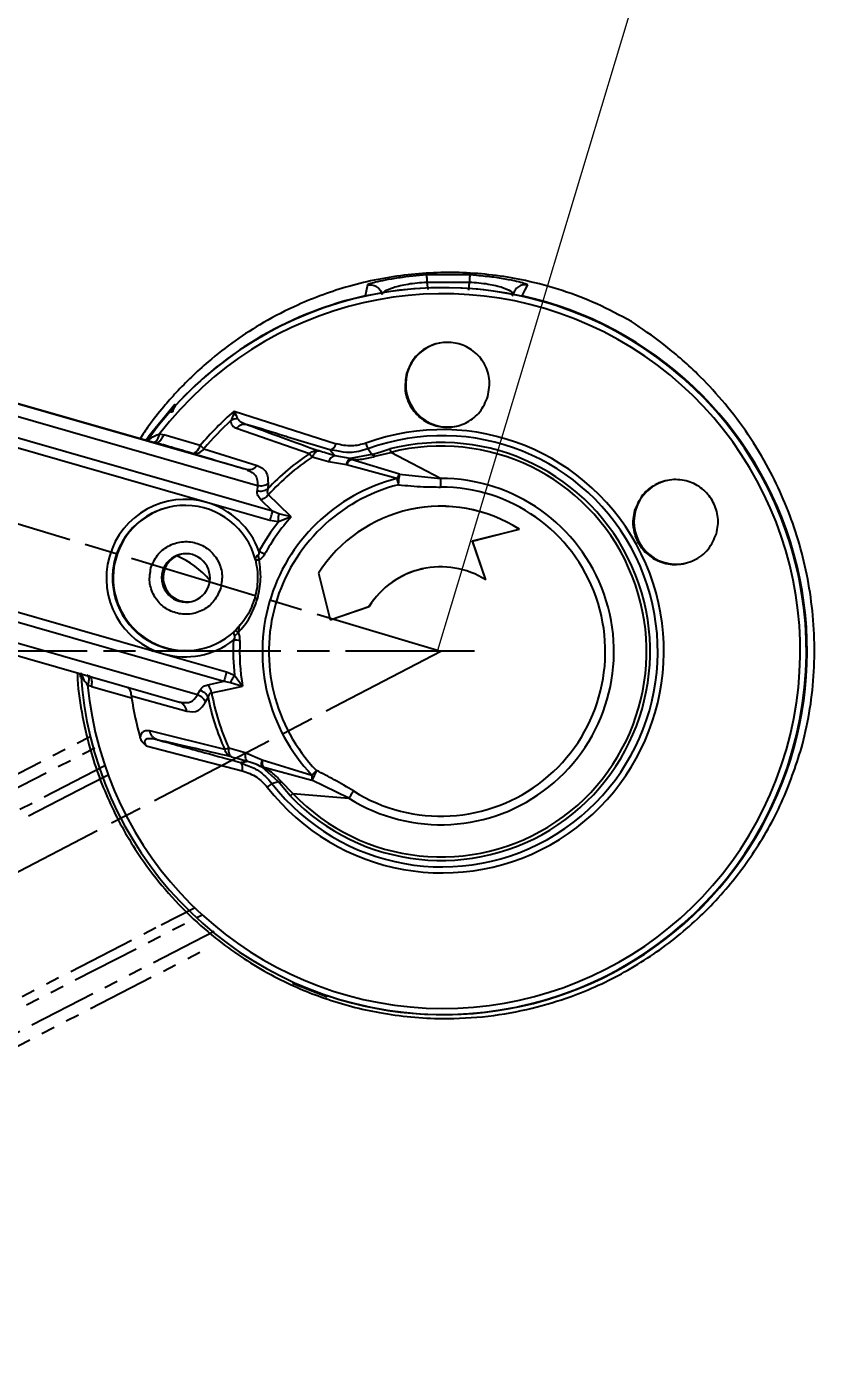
# Model space of a CAD drawing. Header units: millimetres. Extents: x 2160 to 4596, y 811 to 2534.
# Drawn here: x 4221.5 to 4294.7, y 1278.1 to 1400.8 of the extents above; entities that cross this region are included whole.
import ezdxf

# ---------------------------------------------------------------- set-up
doc = ezdxf.new("R2010")
doc.units = ezdxf.units.MM
doc.linetypes.add('AM_ISO08W050', pattern=[18, 12, -1.5, 3, -1.5])
doc.linetypes.add('PHANTOM', pattern=[12.7, 6.35, -1.27, 1.27, -1.27, 1.27, -1.27])
for name, color, linetype, lineweight in [('AM_5', 3, 'Continuous', 25), ('AM_7', 4, 'AM_ISO08W050', 25), ('标注', 3, 'Continuous', 13)]:
    doc.layers.add(name, color=color, linetype=linetype, lineweight=lineweight)
doc.styles.add('SLDTEXTSTYLE1', font='txt.shx', dxfattribs={"width": 0.7, "bigfont": 'gbcbig.shx'})
doc.dimstyles.new('SLDDIMSTYLE12$0', dxfattribs={"dimtxt": 12, "dimasz": 10, "dimexe": 0, "dimexo": 0.0625, "dimgap": 0.875, "dimtad": 1, "dimdec": 1, "dimlfac": 1.8, "dimrnd": 1e-09, "dimzin": 12, "dimdsep": 46, "dimtxsty": 'SLDTEXTSTYLE1', "dimcen": 0.09, "dimdle": 8.16, "dimclrd": 3, "dimclre": 3, "dimadec": 0, "dimazin": 3, "dimtfac": 1, "dimtdec": 1, "dimtofl": 0, "dimtmove": 0, "dimatfit": 3, "dimfxl": 0, "dimfrac": 2, "dimtolj": 1, "dimlwd": 5, "dimlwe": 5, "dimarcsym": 0})
doc.dimstyles.new('SLDDIMSTYLE12$2', dxfattribs={"dimtxt": 12, "dimasz": 10, "dimexe": 0, "dimexo": 0.0625, "dimgap": 0.875, "dimtad": 1, "dimdec": 1, "dimlfac": 1.8, "dimrnd": 1e-09, "dimzin": 12, "dimdsep": 46, "dimtxsty": 'SLDTEXTSTYLE1', "dimcen": 0.09, "dimdle": 8.16, "dimclrd": 3, "dimclre": 3, "dimadec": 0, "dimazin": 3, "dimtfac": 1, "dimtdec": 1, "dimtofl": 0, "dimtmove": 0, "dimatfit": 3, "dimfxl": 0, "dimfrac": 2, "dimtolj": 1, "dimlwd": 5, "dimlwe": 5, "dimarcsym": 0})

# ---------------------------------------------------------------- blocks, each defined once
blk = doc.blocks.new('*D76')
at = {"layer": 'Defpoints', "color": 0, "transparency": 16777216}
for p in [(3955.73, 1434.34), (3977.93, 1352.54), (4259.99, 1342.7), (4259.99, 1342.7), (3978.38, 1195.93)]:
    blk.add_point(p, dxfattribs=at)
at = {"layer": '标注', "color": 3, "linetype": 'Continuous', "lineweight": 5, "transparency": 16777216}
blk.add_arc((4259.99, 1342.7), 282.23, 165.2686, 205.498, dxfattribs=at)
at = {"layer": '标注', "color": 3, "transparency": 16777216}
for points in [[(3985.44, 1414.92), (3988.64, 1414.02), (3989.75, 1424.09)], [(4006.74, 1221.95), (4003.76, 1220.46), (4009.72, 1212.26)]]:
    blk.add_solid(points, dxfattribs=at)
at = {"layer": '标注', "color": 0, "transparency": 16777216, "insert": (3984.96, 1315.73), "char_height": 10, "attachment_point": 5, "rotation": 275.601, "style": 'SLDTEXTSTYLE1'}
blk.add_mtext('\\A1;60%%D', dxfattribs=at)
blk = doc.blocks.new('*D77')
at = {"layer": 'AM_5', "color": 3, "lineweight": 5, "transparency": 16777216}
blk.add_line((4009.43, 1342.73), (4007.97, 1342.73), dxfattribs=at)
at = {"layer": 'AM_5', "color": 3, "linetype": 'Continuous', "lineweight": 5, "transparency": 16777216}
blk.add_arc((4259.89, 1342.73), 251.91, 165.5129, 177.7254, dxfattribs=at)
at = {"layer": 'AM_5', "color": 3, "transparency": 16777216}
for points in [[(4014.38, 1406.2), (4017.59, 1405.3), (4018.68, 1415.38)], [(4009.84, 1352.7), (4006.51, 1352.76), (4007.97, 1342.73)]]:
    blk.add_solid(points, dxfattribs=at)
at = {"layer": 'Defpoints', "color": 0, "transparency": 16777216}
for p in [(3955.73, 1434.34), (4012.75, 1391.55), (4009.49, 1342.73), (4259.99, 1342.7), (4263.14, 1342.73)]:
    blk.add_point(p, dxfattribs=at)
at = {"layer": 'AM_5', "color": 0, "transparency": 16777216, "insert": (4003.86, 1380.45), "char_height": 12, "attachment_point": 5, "rotation": 81.6192, "style": 'SLDTEXTSTYLE1'}
blk.add_mtext('\\A1;15%%D', dxfattribs=at)
blk = doc.blocks.new('*D60')
at = {"layer": 'AM_5', "color": 3, "linetype": 'Continuous', "lineweight": 5, "transparency": 16777216}
for p, q in [((4023.06, 1415.3), (4040.49, 1473.16)), ((4267.91, 1404.66), (4050.06, 1470.28))]:
    blk.add_line(p, q, dxfattribs=at)
at = {"layer": 'AM_5', "color": 3, "lineweight": 5, "transparency": 16777216}
blk.add_line((4259.73, 1342.82), (4277.49, 1401.78), dxfattribs=at)
at = {"layer": 'AM_5', "color": 3, "transparency": 16777216}
for points in [[(4050.54, 1471.87), (4049.58, 1468.68), (4040.49, 1473.16)], [(4268.39, 1406.26), (4267.43, 1403.07), (4277.49, 1401.78)]]:
    blk.add_solid(points, dxfattribs=at)
at = {"layer": 'Defpoints', "color": 0, "transparency": 16777216}
for p in [(4040.49, 1473.16), (4023.04, 1415.24), (4259.71, 1342.76)]:
    blk.add_point(p, dxfattribs=at)
at = {"layer": 'AM_5', "color": 0, "transparency": 16777216, "insert": (4160.97, 1444.05), "char_height": 12, "attachment_point": 5, "rotation": 343.2384, "style": 'SLDTEXTSTYLE1'}
blk.add_mtext('\\A1;225', dxfattribs=at)

msp = doc.modelspace()

# ---------------------------------------------------------------- linework, layer by layer
at = {"color": 7, "linetype": 'Continuous', "lineweight": 25}
for p, q in [((4253.238, 1376.793), (4253.173, 1376.753)), ((4258.677, 1377.68), (4256.748, 1377.504)), ((4262.699, 1377.68), (4258.677, 1377.68)), ((4262.645, 1376.985), (4258.71, 1376.985)), ((4258.71, 1376.985), (4258.796, 1376.327)), ((4262.645, 1376.986), (4262.561, 1376.278)), ((4263.321, 1377.637), (4262.699, 1377.68)), ((4268.08, 1376.753), (4267.85, 1376.863)), ((4253.14, 1375.747), (4253.124, 1375.744)), ((4256.886, 1368.584), (4256.82, 1368.57)), ((4218.111, 1366.459), (4241.906, 1359.636)), ((4233.404, 1362.089), (4218.141, 1366.466)), ((4217.768, 1365.37), (4242.98, 1358.14)), ((4240.786, 1365.028), (4240.689, 1364.67)), ((4240.786, 1365.028), (4250.27, 1362.011)), ((4240.786, 1365.028), (4240.939, 1364.733)), ((4244.374, 1355.738), (4217.215, 1363.527)), ((4241.019, 1363.44), (4247.807, 1361.104)), ((4238.247, 1356.557), (4216.963, 1362.661)), ((4232.803, 1362.261), (4232.818, 1362.309)), ((4233.297, 1362.146), (4233.491, 1362.107)), ((4233.491, 1362.107), (4233.404, 1362.089)), ((4233.866, 1362.925), (4234.255, 1362.845)), ((4237.644, 1361.842), (4234.255, 1362.845)), ((4249.694, 1361.429), (4245.757, 1362.631)), ((4236.895, 1361.122), (4237.185, 1361.036)), ((4237.984, 1361.549), (4242.936, 1359.998)), ((4250.337, 1361.347), (4249.694, 1361.429)), ((4251.565, 1360.628), (4250.177, 1360.881)), ((4253.593, 1360.995), (4251.565, 1360.628)), ((4253.593, 1360.995), (4253.22, 1361.524)), ((4253.593, 1360.995), (4254.429, 1361.258)), ((4253.881, 1360.845), (4255.345, 1361.204)), ((4254.429, 1361.258), (4255.271, 1361.522)), ((4259.98, 1358.782), (4255.345, 1361.204)), ((4241.906, 1359.636), (4242.034, 1359.549)), ((4241.906, 1359.636), (4242.177, 1359.603)), ((4242.16, 1359.606), (4242.142, 1359.55)), ((4249.552, 1360.313), (4248.032, 1360.757)), ((4251.246, 1360.038), (4249.552, 1360.313)), ((4255.913, 1358.777), (4251.246, 1360.038)), ((4256.173, 1359.186), (4251.655, 1360.556)), ((4256.173, 1359.186), (4259.98, 1358.782)), ((4242.98, 1358.14), (4242.931, 1357.64)), ((4243.955, 1358.299), (4243.918, 1357.811)), ((4244.121, 1354.872), (4238.247, 1356.557)), ((4244.374, 1355.738), (4243.285, 1356.807)), ((4244.912, 1354.741), (4244.121, 1354.872)), ((4244.937, 1355.508), (4244.374, 1355.738)), ((4246.088, 1355.205), (4244.912, 1354.741)), ((4246.088, 1355.205), (4244.937, 1355.508)), ((4257.165, 1355.9), (4257.154, 1355.898)), ((4278.1, 1355.837), (4278.011, 1355.817)), ((4262.939, 1352.973), (4267.29, 1354.058)), ((4262.95, 1352.975), (4267.301, 1354.06)), ((4267.301, 1354.06), (4267.29, 1354.058)), ((4262.95, 1352.975), (4262.939, 1352.973)), ((4264.18, 1349.369), (4262.939, 1352.973)), ((4264.191, 1349.372), (4262.95, 1352.975)), ((4229.749, 1351.39), (4229.816, 1351.404)), ((4242.764, 1351.272), (4242.798, 1351.193)), ((4243, 1351.63), (4243.106, 1351.227)), ((4234.141, 1350.164), (4234.286, 1350.195)), ((4248.636, 1349.996), (4249.72, 1345.646)), ((4212.932, 1348.602), (4234.216, 1342.499)), ((4264.191, 1349.372), (4264.18, 1349.369)), ((4212.688, 1347.738), (4239.847, 1339.95)), ((4249.72, 1345.646), (4253.324, 1346.886)), ((4249.732, 1345.648), (4253.335, 1346.889)), ((4253.335, 1346.889), (4253.324, 1346.886)), ((4237.398, 1338.675), (4212.187, 1345.905)), ((4249.732, 1345.648), (4249.72, 1345.646)), ((4211.91, 1344.831), (4235.718, 1338.003)), ((4241.161, 1344.443), (4240.858, 1344.158)), ((4234.216, 1342.499), (4240.09, 1340.814)), ((4226.459, 1340.732), (4226.486, 1340.324)), ((4240.09, 1340.814), (4240.831, 1340.506)), ((4240.831, 1340.506), (4241.581, 1339.488)), ((4227.55, 1339.458), (4227.178, 1339.598)), ((4227.55, 1339.458), (4231.266, 1338.406)), ((4237.398, 1338.675), (4237.621, 1339.119)), ((4239.847, 1339.95), (4240.446, 1339.845)), ((4240.446, 1339.845), (4241.581, 1339.488)), ((4231.25, 1338.599), (4236.387, 1337.159)), ((4235.705, 1338.007), (4235.87, 1338.01)), ((4235.963, 1337.949), (4235.944, 1337.894)), ((4238.14, 1338.022), (4238.367, 1338.449)), ((4239.919, 1333.596), (4232.96, 1335.33)), ((4232.61, 1333.949), (4241.555, 1331.619)), ((4240.293, 1333.767), (4241.816, 1333.331)), ((4241.816, 1333.331), (4243.396, 1332.661)), ((4243.396, 1332.661), (4248.018, 1331.24)), ((4292.68, 1333.449), (4292.665, 1333.446)), ((4241.458, 1332.336), (4241.373, 1332.409)), ((4241.373, 1332.409), (4241.898, 1332.166)), ((4244.885, 1330.621), (4243.357, 1331.999)), ((4243.471, 1332.009), (4248.023, 1330.759)), ((4229.091, 1331.229), (4227.332, 1330.326)), ((4244.311, 1330.454), (4244.885, 1330.621)), ((4245.497, 1329.907), (4244.885, 1330.621)), ((4246.258, 1329.511), (4245.207, 1330.591)), ((4251.464, 1329.081), (4248.023, 1330.759)), ((4246.029, 1329.287), (4245.497, 1329.907)), ((4246.258, 1329.511), (4251.464, 1329.081)), ((4234.013, 1317.316), (4237.122, 1318.913)), ((4246.216, 1311.917), (4249.447, 1310.635)), ((4249.457, 1310.763), (4249.455, 1310.757)), ((4267.323, 1309.754), (4267.338, 1309.758))]:
    msp.add_line(p, q, dxfattribs=at)
at = {"color": 7, "linetype": 'PHANTOM', "lineweight": 25}
for p, q in [((4205.873, 1323.768), (4227.893, 1335.075)), ((4206.367, 1322.739), (4228.214, 1333.957)), ((4228.787, 1332.087), (4207.226, 1321.016)), ((4227.332, 1330.326), (4207.635, 1320.212)), ((4214.729, 1306.406), (4237.816, 1318.26)), ((4214.316, 1307.202), (4234.013, 1317.316)), ((4238.95, 1316.706), (4215.618, 1304.726)), ((4216.151, 1303.753), (4238.184, 1315.066))]:
    msp.add_line(p, q, dxfattribs=at)
at = {"color": 7, "linetype": 'Continuous', "lineweight": 25, "flags": 128}
for points in [[(4253.173, 1376.753), (4253.068, 1376.187), (4252.985, 1375.743)], [(4253.242, 1375.769), (4253.209, 1375.769), (4252.985, 1375.743)], [(4266.864, 1376.216), (4266.623, 1375.759), (4266.603, 1375.721)], [(4267.549, 1375.743), (4267.846, 1376.308), (4268.08, 1376.753)], [(4235.275, 1365.653), (4232.91, 1362.757), (4232.544, 1362.246)], [(4235.351, 1365.566), (4235.309, 1365.614), (4235.275, 1365.653)], [(4236.895, 1361.122), (4236.986, 1361.114), (4237.084, 1361.137), (4237.186, 1361.191), (4237.288, 1361.274), (4237.387, 1361.385), (4237.482, 1361.519), (4237.568, 1361.673), (4237.644, 1361.842)], [(4246.088, 1355.205), (4244.908, 1356.361), (4243.98, 1357.27)], [(4238.36, 1339.629), (4239.193, 1339.809), (4239.847, 1339.95)], [(4238.705, 1338.871), (4240.317, 1339.217), (4241.581, 1339.488)], [(4249.455, 1310.757), (4249.451, 1310.688), (4249.447, 1310.635)]]:
    msp.add_lwpolyline(points, dxfattribs=at)
at = {"color": 7, "linetype": 'Continuous', "lineweight": 25}
for centre, radius, start, end in [((4260.215, 1342.748), 33.187, 185.44631, 142.55572), ((4260.223, 1342.75), 33.749, 343.99795, 144.37216), ((4260.266, 1342.761), 33.776, 102.44988, 137.53256), ((4260.266, 1342.759), 33.778, 251.33315, 77.54961), ((4260.238, 1342.752), 33.75, 343.99967, 102.14019), ((4260.671, 1367.499), 3.937, 102.14289, 164.00219), ((4260.671, 1367.499), 3.937, 163.99967, 282.14019), ((4260.193, 1342.744), 29.55, 131.05303, 139.73783), ((4241.234, 1363.049), 1.71, 99.92431, 108.57758), ((4260.188, 1342.743), 29.098, 132.57575, 139.73778), ((4241.121, 1363.09), 1.245, 89.51081, 119.80629), ((4260.142, 1342.732), 20.585, 217.80792, 110.19454), ((4260.133, 1342.73), 20.025, 217.80792, 110.19454), ((4260.045, 1342.711), 19.408, 223.76375, 104.2387), ((4237.137, 1362.106), 1.013, 256.13749, 326.65871), ((4211.119, 1330.733), 40.882, 48.9186, 49.54784), ((4260.043, 1342.712), 22.091, 123.62673, 136.87996), ((4260.038, 1342.709), 19.081, 223.76387, 104.23864), ((4275.662, 1378.964), 33.09, 212.6677, 213.38343), ((4250.31, 1360.107), 0.785, 99.68998, 164.75306), ((4249.498, 1362.198), 0.793, 284.25693, 346.38415), ((4260.038, 1342.711), 21.676, 123.6355, 137.80261), ((4252.328, 1359.603), 1.166, 125.1911, 158.08506), ((4260.007, 1342.702), 16.587, 104.28896, 223.71352), ((4260.008, 1342.703), 16.079, 237.90451, 90.09862), ((4257.299, 1358.183), 1.507, 138.28952, 156.79982), ((4348.923, 1381.862), 95.831, 193.93929, 194.29763), ((4281.885, 1354.751), 3.937, 102.14289, 164.00219), ((4260.005, 1342.702), 15.988, 104.28897, 223.71351), ((4260.005, 1342.702), 15.284, 237.90204, 90.10104), ((4236.231, 1349.528), 7.312, 74.0024, 254.00006), ((4236.237, 1349.529), 6.75, 14.63064, 164.00143), ((4236.304, 1349.544), 6.75, 102.1429, 164.00218), ((4236.231, 1349.528), 7.312, 19.98893, 73.99815), ((4259.993, 1342.701), 13.499, 57.28113, 147.28505), ((4260.004, 1342.703), 13.499, 57.2812, 102.14227), ((4260.022, 1342.706), 19.317, 141.46177, 151.14852), ((4260.02, 1342.706), 18.717, 138.10256, 151.14854), ((4281.885, 1354.751), 3.937, 163.99967, 282.14019), ((4236.237, 1349.529), 6.75, 163.9984, 313.36529), ((4236.304, 1349.543), 6.75, 163.99975, 282.14011), ((4236.304, 1349.543), 2.25, 343.99745, 164.00009), ((4236.449, 1349.575), 2.25, 104.03604, 164.00205), ((4231.842, 1343.523), 8.855, 40.83204, 65.81779), ((4173.043, 1224.831), 145.215, 60.91799, 61.15396), ((4236.304, 1349.543), 2.25, 163.99745, 344.00009), ((4236.449, 1349.575), 2.25, 163.99943, 280.24751), ((4259.993, 1342.7), 7.874, 57.88144, 147.88541), ((4260.005, 1342.703), 7.874, 102.14271, 147.88527), ((4236.231, 1349.527), 7.312, 253.99862, 308.0114), ((4260.023, 1342.706), 19.318, 176.85372, 186.53999), ((4260.021, 1342.706), 18.719, 176.85373, 189.89901), ((4260.223, 1342.748), 33.748, 183.43897, 344.001), ((4237.187, 1337.887), 1.307, 25.50508, 70.60837), ((4237.01, 1338.559), 1.723, 10.4509, 38.42547), ((4260.04, 1342.71), 21.678, 190.19887, 204.3629), ((4260.194, 1342.743), 29.252, 188.52543, 195.91771), ((4260.045, 1342.711), 22.093, 191.12072, 204.365), ((4299.125, 1204.196), 142.302, 114.42078, 114.58603), ((4260.239, 1342.75), 33.748, 282.14308, 344.002), ((4373.909, 1200.407), 181.565, 133.70869, 133.89737), ((4301.039, 1306.036), 58.497, 154.02865, 154.99957), ((4249.472, 1331.014), 1.471, 171.18744, 190.00395)]:
    msp.add_arc(centre, radius, start, end, dxfattribs=at)
for points, knots in [([(4277.713, 1373.355), (4276.657, 1373.925), (4274.627, 1375.021), (4271.313, 1376.282), (4267.307, 1377.377), (4262.455, 1378.02), (4256.832, 1377.839), (4252.375, 1376.951), (4249.026, 1375.868), (4246.347, 1374.778), (4243.598, 1373.364), (4240.833, 1371.587), (4238.625, 1369.868), (4236.825, 1368.234), (4235.452, 1366.834), (4234.13, 1365.324), (4232.997, 1363.901), (4232.314, 1362.876), (4232.048, 1362.477)], [0, 0, 0, 0, 0.0716141, 0.1376427, 0.2038002, 0.3043716, 0.402157, 0.5046925, 0.5521038, 0.6009821, 0.6712151, 0.7340966, 0.7994339, 0.8433201, 0.8852981, 0.9222529, 0.9697109, 1, 1, 1, 1]), ([(4256.748, 1377.504), (4256.287, 1377.439), (4255.351, 1377.308), (4254.309, 1377.091), (4253.545, 1376.902), (4253.341, 1376.829), (4253.238, 1376.793)], [0, 0, 0, 0, 0.2467046, 0.4997683, 0.7468748, 1, 1, 1, 1]), ([(4258.71, 1376.986), (4258.407, 1376.969), (4257.801, 1376.934), (4256.944, 1376.817), (4256.188, 1376.666), (4255.353, 1376.436), (4254.643, 1376.131), (4254.562, 1375.951), (4254.521, 1375.859)], [0, 0, 0, 0, 0.1216848, 0.2436394, 0.3665866, 0.4908705, 0.7427966, 1, 1, 1, 1]), ([(4258.677, 1377.68), (4258.677, 1377.668), (4258.677, 1377.645), (4258.684, 1377.493), (4258.695, 1377.272), (4258.705, 1377.08), (4258.71, 1376.986)], [0, 0, 0, 0, 0.244843, 0.5001263, 0.7553423, 1, 1, 1, 1]), ([(4262.699, 1377.68), (4262.697, 1377.668), (4262.693, 1377.644), (4262.68, 1377.493), (4262.665, 1377.275), (4262.652, 1377.081), (4262.646, 1376.986)], [0, 0, 0, 0, 0.2506754, 0.4980464, 0.7510697, 1, 1, 1, 1]), ([(4266.733, 1375.859), (4266.705, 1375.95), (4266.649, 1376.13), (4265.969, 1376.435), (4265.154, 1376.666), (4264.407, 1376.817), (4263.556, 1376.935), (4262.949, 1376.969), (4262.646, 1376.986)], [0, 0, 0, 0, 0.25669183, 0.50843056, 0.63281467, 0.75589912, 0.87804396, 1, 1, 1, 1]), ([(4267.85, 1376.863), (4267.675, 1376.916), (4267.33, 1377.02), (4266.308, 1377.245), (4264.975, 1377.477), (4263.869, 1377.584), (4263.322, 1377.637)], [0, 0, 0, 0, 0.2491031, 0.4901997, 0.7472817, 1, 1, 1, 1]), ([(4253.173, 1376.753), (4253.343, 1376.768), (4253.681, 1376.797), (4254.114, 1376.571), (4254.408, 1376.243), (4254.484, 1375.987), (4254.521, 1375.859)], [0, 0, 0, 0, 0.2799949, 0.5581407, 0.7800037, 1, 1, 1, 1]), ([(4268.08, 1376.753), (4268.006, 1376.765), (4267.858, 1376.789), (4267.63, 1376.767), (4267.412, 1376.704), (4267.212, 1376.598), (4267.039, 1376.454), (4266.922, 1376.323), (4266.878, 1376.234), (4266.868, 1376.214)], [0, 0, 0, 0, 0.1570011, 0.3172009, 0.4773885, 0.6343544, 0.7913438, 0.9515396, 1, 1, 1, 1]), ([(4293.625, 1334.061), (4293.875, 1335.17), (4294.375, 1337.387), (4294.72, 1340.851), (4294.746, 1344.332), (4294.429, 1347.769), (4293.795, 1351.101), (4292.873, 1354.283), (4291.696, 1357.288), (4290.179, 1360.333), (4288.308, 1363.321), (4286.118, 1366.138), (4283.536, 1368.881), (4280.606, 1371.411), (4278.693, 1372.697), (4277.713, 1373.355)], [0, 0, 0, 0, 0.0627951, 0.1255982, 0.1880794, 0.2505771, 0.3126556, 0.3746993, 0.4372762, 0.5009385, 0.5820109, 0.6649965, 0.7507977, 0.8724761, 1, 1, 1, 1]), ([(4264.378, 1366.396), (4264.469, 1366.949), (4264.648, 1368.031), (4264.143, 1369.367), (4263.48, 1370.225), (4262.888, 1370.733), (4262.227, 1371.107), (4261.521, 1371.344), (4260.794, 1371.443), (4260.064, 1371.408), (4259.347, 1371.238), (4258.433, 1370.829), (4257.404, 1369.976), (4257.021, 1369.053), (4256.82, 1368.57)], [0, 0, 0, 0, 0.1454096, 0.2843678, 0.3500183, 0.4113214, 0.4701235, 0.5269841, 0.5816264, 0.6365696, 0.6922624, 0.749136, 0.868448, 1, 1, 1, 1]), ([(4256.82, 1368.57), (4256.73, 1368.012), (4256.552, 1366.896), (4257.156, 1365.335), (4258.101, 1364.337), (4259.02, 1363.836), (4259.714, 1363.613), (4260.422, 1363.522), (4261.124, 1363.558), (4261.815, 1363.718), (4262.724, 1364.111), (4263.771, 1364.955), (4264.167, 1365.897), (4264.378, 1366.396)], [0, 0, 0, 0, 0.1426319, 0.2854821, 0.4161443, 0.4747377, 0.529504, 0.5816768, 0.6338546, 0.6858561, 0.7410149, 0.8625746, 1, 1, 1, 1]), ([(4235.275, 1365.653), (4235.22, 1365.586), (4235.113, 1365.455), (4235.016, 1365.223), (4234.974, 1365.024), (4234.984, 1364.905), (4234.987, 1364.867)], [0, 0, 0, 0, 0.3001412, 0.5845824, 0.8690123, 1, 1, 1, 1]), ([(4235.351, 1365.566), (4235.3, 1365.501), (4235.195, 1365.37), (4235.103, 1365.163), (4235.083, 1365.025), (4235.075, 1364.971)], [0, 0, 0, 0, 0.3723099, 0.7541245, 1, 1, 1, 1]), ([(4240.689, 1364.67), (4240.655, 1364.566), (4240.598, 1364.388), (4240.53, 1364.234), (4240.502, 1364.17)], [0, 0, 0, 0, 0.5830316, 1, 1, 1, 1]), ([(4241.131, 1364.335), (4241.101, 1364.4), (4241.045, 1364.522), (4240.973, 1364.666), (4240.939, 1364.733)], [0, 0, 0, 0, 0.5364801, 1, 1, 1, 1]), ([(4240.502, 1364.17), (4240.5, 1364.08), (4240.496, 1363.886), (4240.654, 1363.616), (4240.875, 1363.51), (4241.019, 1363.44)], [0, 0, 0, 0, 0.2320046, 0.4979825, 1, 1, 1, 1]), ([(4242.023, 1363.777), (4241.936, 1363.792), (4241.761, 1363.822), (4241.487, 1363.767), (4241.228, 1363.644), (4241.088, 1363.507), (4241.019, 1363.44)], [0, 0, 0, 0, 0.2454954, 0.5, 0.7545047, 1, 1, 1, 1]), ([(4241.131, 1364.335), (4241.169, 1364.278), (4241.255, 1364.149), (4241.553, 1363.955), (4241.834, 1363.848), (4242.023, 1363.777)], [0, 0, 0, 0, 0.2031095, 0.4647797, 1, 1, 1, 1]), ([(4242.023, 1363.777), (4243.276, 1363.314), (4245.43, 1362.52), (4247.724, 1361.688), (4248.682, 1361.34)], [0, 0, 0, 0, 0.5820752, 1, 1, 1, 1]), ([(4245.757, 1362.631), (4245.674, 1362.656), (4244.411, 1363.042), (4243.176, 1363.422), (4242.023, 1363.777)], [0, 0, 0, 0, 0.0662016, 1, 1, 1, 1]), ([(4232.818, 1362.309), (4232.993, 1362.461), (4233.3, 1362.729), (4233.696, 1362.866), (4233.866, 1362.925)], [0, 0, 0, 0, 0.5684211, 1, 1, 1, 1]), ([(4233.297, 1362.146), (4233.351, 1362.152), (4233.463, 1362.164), (4233.629, 1362.331), (4233.774, 1362.59), (4233.836, 1362.816), (4233.866, 1362.925)], [0, 0, 0, 0, 0.2432266, 0.5000017, 0.7567759, 1, 1, 1, 1]), ([(4233.491, 1362.108), (4233.553, 1362.103), (4233.68, 1362.094), (4233.897, 1362.246), (4234.103, 1362.502), (4234.205, 1362.733), (4234.255, 1362.845)], [0, 0, 0, 0, 0.2423334, 0.4999392, 0.757578, 1, 1, 1, 1]), ([(4236.895, 1361.122), (4236.254, 1361.308), (4235.118, 1361.637), (4233.985, 1361.965), (4233.491, 1362.107)], [0, 0, 0, 0, 0.5642907, 1, 1, 1, 1]), ([(4237.185, 1361.036), (4238.039, 1360.783), (4239.593, 1360.321), (4241.188, 1359.849), (4241.906, 1359.636)], [0, 0, 0, 0, 0.5495061, 1, 1, 1, 1]), ([(4248.682, 1361.34), (4248.631, 1361.342), (4248.561, 1361.343), (4248.447, 1361.287), (4248.333, 1361.202), (4248.18, 1361.031), (4248.081, 1360.849), (4248.031, 1360.758)], [0, 0, 0, 0, 0.2498451, 0.3419699, 0.5003268, 0.7501647, 1, 1, 1, 1]), ([(4250.177, 1360.881), (4249.901, 1360.966), (4249.401, 1361.119), (4248.904, 1361.272), (4248.682, 1361.34)], [0, 0, 0, 0, 0.5530907, 1, 1, 1, 1]), ([(4250.177, 1360.881), (4250.086, 1360.984), (4249.924, 1361.167), (4249.764, 1361.349), (4249.694, 1361.429)], [0, 0, 0, 0, 0.5617548, 1, 1, 1, 1]), ([(4253.036, 1362.051), (4252.595, 1361.935), (4251.647, 1361.684), (4250.75, 1361.897), (4250.27, 1362.011)], [0, 0, 0, 0, 0.4644483, 1, 1, 1, 1]), ([(4253.22, 1361.524), (4252.659, 1361.361), (4251.688, 1361.079), (4250.738, 1361.267), (4250.337, 1361.347)], [0, 0, 0, 0, 0.5775061, 1, 1, 1, 1]), ([(4251.655, 1360.556), (4251.784, 1360.551), (4252.139, 1360.539), (4252.891, 1360.584), (4253.493, 1360.742), (4253.881, 1360.844)], [0, 0, 0, 0, 0.1685681, 0.4640042, 1, 1, 1, 1]), ([(4253.593, 1360.995), (4253.636, 1360.993), (4253.721, 1360.989), (4253.828, 1360.893), (4253.881, 1360.845)], [0, 0, 0, 0, 0.5021576, 1, 1, 1, 1]), ([(4242.177, 1359.603), (4242.272, 1359.615), (4242.462, 1359.639), (4242.728, 1359.78), (4242.867, 1359.927), (4242.936, 1359.998)], [0, 0, 0, 0, 0.3395659, 0.6771788, 1, 1, 1, 1]), ([(4242.936, 1359.998), (4243.273, 1359.833), (4243.899, 1359.526), (4243.937, 1358.686), (4243.955, 1358.299)], [0, 0, 0, 0, 0.5395057, 1, 1, 1, 1]), ([(4251.246, 1360.038), (4251.266, 1360.12), (4251.306, 1360.284), (4251.386, 1360.468), (4251.465, 1360.579), (4251.526, 1360.618), (4251.556, 1360.626), (4251.564, 1360.627), (4251.565, 1360.628)], [0, 0, 0, 0, 0.2498824, 0.4997694, 0.7496604, 0.9255481, 0.9908934, 1, 1, 1, 1]), ([(4251.655, 1360.556), (4251.655, 1360.556), (4251.655, 1360.556), (4251.655, 1360.556), (4251.655, 1360.556), (4251.642, 1360.575), (4251.614, 1360.609), (4251.582, 1360.621), (4251.565, 1360.628)], [0, 0, 0, 0, 0.0000335, 0.000106, 0.0003683, 0.001362, 0.4820163, 1, 1, 1, 1]), ([(4242.034, 1359.549), (4242.325, 1359.419), (4242.901, 1359.161), (4242.954, 1358.479), (4242.98, 1358.14)], [0, 0, 0, 0, 0.504897, 1, 1, 1, 1]), ([(4256.059, 1358.195), (4256.071, 1358.28), (4256.095, 1358.456), (4256.11, 1358.722), (4256.157, 1358.99), (4256.168, 1359.117), (4256.173, 1359.186)], [0, 0, 0, 0, 0.2100867, 0.4354712, 0.6954439, 1, 1, 1, 1]), ([(4285.613, 1353.654), (4285.67, 1353.902), (4285.783, 1354.39), (4285.77, 1355.153), (4285.625, 1355.884), (4285.348, 1356.564), (4284.954, 1357.177), (4284.276, 1357.897), (4283.155, 1358.551), (4281.591, 1358.775), (4280.025, 1358.363), (4278.682, 1357.367), (4278.232, 1356.327), (4278.011, 1355.817)], [0, 0, 0, 0, 0.0608535, 0.1193328, 0.1758288, 0.2307749, 0.2847904, 0.339989, 0.4550176, 0.579343, 0.7165648, 0.8612718, 1, 1, 1, 1]), ([(4242.931, 1357.64), (4243.017, 1357.627), (4243.192, 1357.6), (4243.458, 1357.623), (4243.709, 1357.69), (4243.849, 1357.771), (4243.918, 1357.811)], [0, 0, 0, 0, 0.2465031, 0.5000051, 0.7535045, 1, 1, 1, 1]), ([(4243.285, 1356.807), (4243.176, 1356.937), (4242.945, 1357.213), (4242.936, 1357.492), (4242.931, 1357.64)], [0, 0, 0, 0, 0.471381, 1, 1, 1, 1]), ([(4242.98, 1358.14), (4243.063, 1358.127), (4243.233, 1358.1), (4243.494, 1358.119), (4243.744, 1358.181), (4243.885, 1358.26), (4243.954, 1358.3)], [0, 0, 0, 0, 0.2424888, 0.4944094, 0.7492399, 1, 1, 1, 1]), ([(4243.98, 1357.27), (4243.927, 1357.218), (4243.82, 1357.112), (4243.642, 1356.98), (4243.461, 1356.873), (4243.343, 1356.829), (4243.285, 1356.807)], [0, 0, 0, 0, 0.2474529, 0.4999677, 0.7524992, 1, 1, 1, 1]), ([(4243.918, 1357.811), (4243.89, 1357.708), (4243.85, 1357.562), (4243.898, 1357.375), (4243.954, 1357.304), (4243.98, 1357.27)], [0, 0, 0, 0, 0.5578773, 0.7889784, 1, 1, 1, 1]), ([(4256.059, 1358.195), (4256.837, 1358.124), (4258.14, 1358.004), (4259.449, 1357.991), (4259.978, 1357.986)], [0, 0, 0, 0, 0.5961974, 1, 1, 1, 1]), ([(4244.913, 1354.741), (4244.915, 1354.812), (4244.919, 1354.954), (4244.925, 1355.158), (4244.932, 1355.348), (4244.936, 1355.455), (4244.938, 1355.508)], [0, 0, 0, 0, 0.250968, 0.5042543, 0.7553572, 1, 1, 1, 1]), ([(4278.011, 1355.817), (4277.952, 1355.562), (4277.84, 1355.075), (4277.853, 1354.315), (4277.994, 1353.599), (4278.262, 1352.933), (4278.64, 1352.332), (4279.294, 1351.617), (4280.399, 1350.945), (4281.964, 1350.688), (4283.562, 1351.085), (4284.937, 1352.091), (4285.393, 1353.147), (4285.613, 1353.654)], [0, 0, 0, 0, 0.06397863, 0.1218211, 0.17743232, 0.23069626, 0.2827302, 0.33609245, 0.449634, 0.58030579, 0.7241629, 0.86755986, 1, 1, 1, 1]), ([(4242.768, 1351.234), (4242.882, 1350.632), (4243.1, 1349.485), (4242.84, 1348.252), (4242.716, 1347.667)], [0, 0, 0, 0, 0.5248896, 1, 1, 1, 1]), ([(4243, 1351.63), (4242.959, 1351.607), (4242.875, 1351.562), (4242.789, 1351.46), (4242.746, 1351.353), (4242.761, 1351.272), (4242.768, 1351.234)], [0, 0, 0, 0, 0.2175002, 0.4456339, 0.7453176, 1, 1, 1, 1]), ([(4243.106, 1351.227), (4243.062, 1351.216), (4242.972, 1351.194), (4242.862, 1351.185), (4242.788, 1351.19), (4242.774, 1351.22), (4242.768, 1351.234)], [0, 0, 0, 0, 0.2175407, 0.446787, 0.7432095, 1, 1, 1, 1]), ([(4242.964, 1347.593), (4243.098, 1348.211), (4243.365, 1349.449), (4243.193, 1350.633), (4243.106, 1351.227)], [0, 0, 0, 0, 0.4984638, 1, 1, 1, 1]), ([(4243.103, 1352.028), (4243.1, 1351.943), (4243.095, 1351.824), (4243.058, 1351.697), (4243.027, 1351.647), (4243.009, 1351.635), (4243, 1351.63)], [0, 0, 0, 0, 0.5873569, 0.8346977, 0.9249512, 1, 1, 1, 1]), ([(4243.626, 1351.738), (4243.56, 1351.631), (4243.458, 1351.468), (4243.269, 1351.299), (4243.159, 1351.251), (4243.106, 1351.227)], [0, 0, 0, 0, 0.4918514, 0.7535128, 1, 1, 1, 1]), ([(4242.716, 1347.667), (4242.511, 1347.105), (4242.078, 1345.923), (4241.287, 1345.07), (4240.872, 1344.622)], [0, 0, 0, 0, 0.4752705, 1, 1, 1, 1]), ([(4241.161, 1344.443), (4241.551, 1344.902), (4242.323, 1345.811), (4242.752, 1347.002), (4242.964, 1347.593)], [0, 0, 0, 0, 0.5045108, 1, 1, 1, 1]), ([(4242.964, 1347.593), (4242.928, 1347.604), (4242.854, 1347.625), (4242.775, 1347.648), (4242.724, 1347.664), (4242.719, 1347.666), (4242.716, 1347.667)], [0, 0, 0, 0, 0.2492627, 0.5044271, 0.7572703, 1, 1, 1, 1]), ([(4241.242, 1344.546), (4241.238, 1344.617), (4241.223, 1344.843), (4241.294, 1345.06), (4241.342, 1345.21)], [0, 0, 0, 0, 0.3105302, 1, 1, 1, 1]), ([(4240.734, 1343.766), (4240.775, 1343.838), (4240.835, 1343.942), (4240.871, 1344.069), (4240.872, 1344.129), (4240.862, 1344.149), (4240.858, 1344.158)], [0, 0, 0, 0, 0.5788982, 0.8325061, 0.9242536, 1, 1, 1, 1]), ([(4240.858, 1344.158), (4240.836, 1344.197), (4240.791, 1344.276), (4240.769, 1344.397), (4240.788, 1344.522), (4240.842, 1344.586), (4240.872, 1344.622)], [0, 0, 0, 0, 0.2051839, 0.4197613, 0.6800214, 1, 1, 1, 1]), ([(4241.161, 1344.443), (4241.128, 1344.478), (4241.059, 1344.549), (4240.977, 1344.612), (4240.909, 1344.641), (4240.885, 1344.629), (4240.872, 1344.622)], [0, 0, 0, 0, 0.2283661, 0.4781223, 0.7150622, 1, 1, 1, 1]), ([(4241.331, 1343.733), (4241.331, 1343.857), (4241.331, 1344.049), (4241.263, 1344.293), (4241.194, 1344.394), (4241.161, 1344.443)], [0, 0, 0, 0, 0.4836103, 0.7508269, 1, 1, 1, 1]), ([(4226.217, 1340.728), (4226.223, 1340.521), (4226.261, 1339.167), (4226.669, 1336.651), (4227.605, 1332.651), (4229.318, 1328.179), (4231.734, 1323.97), (4234.361, 1320.543), (4236.901, 1317.886), (4239.488, 1315.704), (4242.015, 1313.942), (4244.43, 1312.541), (4246.848, 1311.391), (4250.077, 1310.14), (4254.476, 1308.985), (4259.616, 1308.503), (4264.381, 1308.763), (4268.386, 1309.482), (4272.673, 1310.777), (4277.197, 1312.842), (4281.824, 1315.939), (4285.902, 1319.747), (4289.286, 1324.13), (4291.969, 1328.941), (4293.074, 1332.356), (4293.625, 1334.061)], [0, 0, 0, 0, 0.00690461, 0.0451883, 0.08283495, 0.13974833, 0.19650273, 0.2340919, 0.27350438, 0.30976804, 0.3380985, 0.36810574, 0.39538295, 0.42019079, 0.47424837, 0.53427599, 0.57764847, 0.62021225, 0.65871271, 0.71468253, 0.77202122, 0.82888477, 0.88558838, 0.94288579, 1, 1, 1, 1]), ([(4227.178, 1339.598), (4227.059, 1339.748), (4226.798, 1340.076), (4226.681, 1340.467), (4226.617, 1340.681)], [0, 0, 0, 0, 0.4544713, 1, 1, 1, 1]), ([(4227.105, 1340.552), (4227.148, 1340.519), (4227.237, 1340.453), (4227.29, 1340.227), (4227.278, 1339.933), (4227.211, 1339.708), (4227.178, 1339.598)], [0, 0, 0, 0, 0.2407228, 0.4965557, 0.7542523, 1, 1, 1, 1]), ([(4227.55, 1339.458), (4227.567, 1339.579), (4227.602, 1339.829), (4227.562, 1340.153), (4227.458, 1340.394), (4227.345, 1340.451), (4227.29, 1340.479)], [0, 0, 0, 0, 0.2424241, 0.5000639, 0.757669, 1, 1, 1, 1]), ([(4240.831, 1340.506), (4240.796, 1340.446), (4240.725, 1340.324), (4240.622, 1340.149), (4240.527, 1339.984), (4240.473, 1339.891), (4240.446, 1339.845)], [0, 0, 0, 0, 0.2477926, 0.5000002, 0.7522078, 1, 1, 1, 1]), ([(4231.25, 1338.599), (4231.242, 1338.701), (4231.224, 1338.918), (4231.107, 1339.196), (4230.978, 1339.32), (4230.915, 1339.381)], [0, 0, 0, 0, 0.31238, 0.6677205, 1, 1, 1, 1]), ([(4237.621, 1339.119), (4237.713, 1339.252), (4237.872, 1339.481), (4238.216, 1339.586), (4238.36, 1339.629)], [0, 0, 0, 0, 0.5822537, 1, 1, 1, 1]), ([(4238.705, 1338.871), (4238.659, 1338.854), (4238.564, 1338.818), (4238.433, 1338.679), (4238.393, 1338.54), (4238.367, 1338.449)], [0, 0, 0, 0, 0.2413974, 0.5018091, 1, 1, 1, 1]), ([(4231.25, 1338.599), (4231.251, 1338.564), (4231.253, 1338.501), (4231.262, 1338.436), (4231.266, 1338.406)], [0, 0, 0, 0, 0.5485339, 1, 1, 1, 1]), ([(4235.954, 1337.892), (4235.953, 1337.892), (4235.885, 1337.955), (4235.794, 1337.981), (4235.705, 1338.007)], [0, 0, 0, 0, 0.006595, 1, 1, 1, 1]), ([(4235.87, 1338.01), (4236.18, 1337.963), (4236.798, 1337.867), (4237.198, 1338.406), (4237.398, 1338.675)], [0, 0, 0, 0, 0.5010464, 1, 1, 1, 1]), ([(4236.387, 1337.159), (4236.367, 1337.255), (4236.326, 1337.453), (4236.176, 1337.711), (4236.028, 1337.832), (4235.954, 1337.892)], [0, 0, 0, 0, 0.3235264, 0.6618766, 1, 1, 1, 1]), ([(4236.387, 1337.159), (4236.759, 1337.113), (4237.448, 1337.028), (4237.922, 1337.708), (4238.14, 1338.022)], [0, 0, 0, 0, 0.5390753, 1, 1, 1, 1]), ([(4238.14, 1338.022), (4238.102, 1338.092), (4238.025, 1338.235), (4237.846, 1338.421), (4237.635, 1338.575), (4237.476, 1338.642), (4237.398, 1338.675)], [0, 0, 0, 0, 0.2507607, 0.5055916, 0.7575122, 1, 1, 1, 1]), ([(4232.96, 1335.33), (4232.816, 1335.351), (4232.561, 1335.388), (4232.285, 1335.24), (4232.123, 1335.014), (4232.083, 1334.814), (4232.064, 1334.72)], [0, 0, 0, 0, 0.37521, 0.6669858, 0.8447724, 1, 1, 1, 1]), ([(4233.633, 1334.516), (4233.552, 1334.549), (4233.386, 1334.615), (4233.183, 1334.805), (4233.029, 1335.047), (4232.982, 1335.236), (4232.96, 1335.33)], [0, 0, 0, 0, 0.2454954, 0.5, 0.7545046, 1, 1, 1, 1]), ([(4232.61, 1333.949), (4232.479, 1334.062), (4232.238, 1334.269), (4232.119, 1334.579), (4232.064, 1334.72)], [0, 0, 0, 0, 0.5416834, 1, 1, 1, 1]), ([(4233.633, 1334.516), (4233.449, 1334.556), (4233.136, 1334.624), (4232.793, 1334.614), (4232.613, 1334.55), (4232.529, 1334.488), (4232.476, 1334.406), (4232.461, 1334.298), (4232.486, 1334.181), (4232.537, 1334.063), (4232.584, 1333.989), (4232.61, 1333.949)], [0, 0, 0, 0, 0.3392548, 0.5783472, 0.6635743, 0.7304267, 0.7889961, 0.8436092, 0.8910481, 0.9412032, 1, 1, 1, 1]), ([(4233.633, 1334.516), (4235.111, 1334.115), (4237.664, 1333.422), (4240.274, 1332.709), (4241.373, 1332.409)], [0, 0, 0, 0, 0.5786818, 1, 1, 1, 1]), ([(4240.538, 1332.936), (4239.265, 1333.23), (4236.898, 1333.776), (4234.665, 1334.282), (4233.633, 1334.516)], [0, 0, 0, 0, 0.53796346, 1, 1, 1, 1]), ([(4240.538, 1332.936), (4240.468, 1332.963), (4240.327, 1333.018), (4240.15, 1333.17), (4240.005, 1333.362), (4239.948, 1333.518), (4239.919, 1333.596)], [0, 0, 0, 0, 0.249989, 0.5000113, 0.7500081, 1, 1, 1, 1]), ([(4240.538, 1332.936), (4240.823, 1332.858), (4241.324, 1332.723), (4241.829, 1332.585), (4242.048, 1332.526)], [0, 0, 0, 0, 0.5669451, 1, 1, 1, 1]), ([(4241.816, 1333.331), (4241.81, 1333.232), (4241.798, 1333.031), (4241.841, 1332.784), (4241.923, 1332.599), (4242.007, 1332.55), (4242.048, 1332.526)], [0, 0, 0, 0, 0.2446171, 0.4999989, 0.7553814, 1, 1, 1, 1]), ([(4243.396, 1332.661), (4243.37, 1332.581), (4243.317, 1332.421), (4243.288, 1332.224), (4243.297, 1332.091), (4243.327, 1332.029), (4243.347, 1332.007), (4243.354, 1332.001), (4243.356, 1332), (4243.357, 1331.999)], [0, 0, 0, 0, 0.2498868, 0.4997726, 0.7496574, 0.9252916, 0.9752659, 0.9907836, 1, 1, 1, 1]), ([(4243.396, 1332.661), (4243.388, 1332.525), (4243.372, 1332.253), (4243.438, 1332.09), (4243.471, 1332.009)], [0, 0, 0, 0, 0.50000164, 1, 1, 1, 1]), ([(4241.373, 1332.409), (4241.498, 1332.431), (4241.722, 1332.47), (4241.948, 1332.509), (4242.048, 1332.526)], [0, 0, 0, 0, 0.5582261, 1, 1, 1, 1]), ([(4241.555, 1331.619), (4241.563, 1331.716), (4241.58, 1331.915), (4241.549, 1332.153), (4241.505, 1332.299), (4241.464, 1332.332), (4241.458, 1332.336)], [0, 0, 0, 0, 0.3058422, 0.6271066, 0.9505017, 1, 1, 1, 1]), ([(4241.555, 1331.619), (4242.021, 1331.46), (4242.894, 1331.163), (4243.565, 1330.447), (4243.878, 1330.113)], [0, 0, 0, 0, 0.5331504, 1, 1, 1, 1]), ([(4241.898, 1332.166), (4242.3, 1332.014), (4243.227, 1331.661), (4243.919, 1330.891), (4244.311, 1330.454)], [0, 0, 0, 0, 0.43349735, 1, 1, 1, 1]), ([(4242.048, 1332.526), (4242.303, 1332.449), (4242.744, 1332.316), (4243.176, 1332.093), (4243.357, 1331.999)], [0, 0, 0, 0, 0.5802265, 1, 1, 1, 1]), ([(4243.357, 1331.999), (4243.373, 1331.995), (4243.398, 1331.989), (4243.435, 1331.997), (4243.456, 1332.003), (4243.467, 1332.008), (4243.471, 1332.009)], [0, 0, 0, 0, 0.4977473, 0.7571245, 0.91733, 1, 1, 1, 1]), ([(4245.207, 1330.591), (4244.949, 1330.866), (4244.522, 1331.32), (4243.945, 1331.728), (4243.623, 1331.924), (4243.512, 1331.986), (4243.471, 1332.009)], [0, 0, 0, 0, 0.5043385, 0.834166, 0.9378931, 1, 1, 1, 1]), ([(4251.883, 1329.755), (4251.295, 1330.112), (4250.176, 1330.791), (4249.005, 1331.376), (4248.449, 1331.654)], [0, 0, 0, 0, 0.5256141, 1, 1, 1, 1]), ([(4244.885, 1330.621), (4244.921, 1330.599), (4244.995, 1330.555), (4245.136, 1330.579), (4245.207, 1330.591)], [0, 0, 0, 0, 0.5000001, 1, 1, 1, 1]), ([(4249.455, 1310.757), (4249.455, 1310.757), (4249.455, 1310.757), (4249.455, 1310.757), (4249.455, 1310.757)], [0, 0, 0, 0, 0.56, 1, 1, 1, 1])]:
    msp.add_open_spline(points, degree=3, knots=knots, dxfattribs=at)
for points in [[(4247.809, 1361.106), (4247.874, 1361.157), (4248.005, 1361.259), (4248.229, 1361.345), (4248.46, 1361.381), (4248.608, 1361.354), (4248.682, 1361.34)], [(4253.036, 1362.051), (4253.061, 1361.98), (4253.113, 1361.837), (4253.17, 1361.675), (4253.209, 1361.561), (4253.216, 1361.536), (4253.22, 1361.524)], [(4255.271, 1361.522), (4255.275, 1361.501), (4255.284, 1361.458), (4255.324, 1361.289), (4255.345, 1361.204)], [(4259.979, 1358.782), (4259.979, 1358.727), (4259.978, 1358.617), (4259.978, 1358.419), (4259.977, 1358.207), (4259.977, 1358.06), (4259.978, 1357.986)], [(4244.121, 1354.872), (4244.145, 1354.956), (4244.193, 1355.123), (4244.262, 1355.36), (4244.325, 1355.574), (4244.357, 1355.684), (4244.374, 1355.738)], [(4233.06, 1350.474), (4233.23, 1350.884), (4233.571, 1351.706), (4234.631, 1352.57), (4235.91, 1352.984), (4237.258, 1352.872), (4238.461, 1352.253), (4239.326, 1351.224), (4239.767, 1349.929), (4239.621, 1349.052), (4239.548, 1348.613)], [(4239.548, 1348.613), (4239.378, 1348.202), (4239.037, 1347.381), (4237.977, 1346.516), (4236.697, 1346.102), (4235.35, 1346.215), (4234.147, 1346.834), (4233.281, 1347.863), (4232.841, 1349.158), (4232.987, 1350.035), (4233.06, 1350.474)], [(4241.331, 1343.733), (4241.238, 1343.738), (4241.051, 1343.749), (4240.84, 1343.76), (4240.734, 1343.766)], [(4240.09, 1340.814), (4240.067, 1340.73), (4240.019, 1340.563), (4239.952, 1340.327), (4239.892, 1340.113), (4239.862, 1340.004), (4239.847, 1339.95)], [(4240.292, 1333.767), (4240.286, 1333.664), (4240.274, 1333.457), (4240.319, 1333.204), (4240.405, 1333.013), (4240.493, 1332.961), (4240.538, 1332.936)], [(4243.878, 1330.113), (4243.938, 1330.16), (4244.057, 1330.253), (4244.19, 1330.357), (4244.284, 1330.431), (4244.302, 1330.447), (4244.311, 1330.454)], [(4246.029, 1329.287), (4246.043, 1329.302), (4246.072, 1329.332), (4246.196, 1329.452), (4246.258, 1329.511)], [(4251.464, 1329.081), (4251.493, 1329.128), (4251.55, 1329.221), (4251.654, 1329.388), (4251.766, 1329.568), (4251.844, 1329.692), (4251.883, 1329.755)]]:
    msp.add_open_spline(points, degree=3, dxfattribs=at)
at = {"layer": 'AM_7'}
for p, q in [((4259.993, 1342.7), (3955.725, 1434.342)), ((4259.993, 1342.7), (3978.38, 1195.926)), ((4263.142, 1342.732), (4009.49, 1342.732))]:
    msp.add_line(p, q, dxfattribs=at)

# ---------------------------------------------------------------- dimensions: what is measured, and where the dimension line sits
at = {"layer": 'AM_5'}
dim = msp.add_linear_dim(base=(4040.488, 1473.16), p1=(4259.712, 1342.759), p2=(4023.043, 1415.24), angle=163.23837, text='225', dimstyle='SLDDIMSTYLE12$0', override={"dimlfac": 1, "dimpost": ''}, dxfattribs=at)
dim.commit()
dim.dimension.update_dxf_attribs({"geometry": '*D60', "text_midpoint": (4160.971, 1444.053)})
dim = msp.add_angular_dim_2l(base=(4012.75, 1391.552), line1=((4259.993, 1342.7), (3955.725, 1434.342)), line2=((4263.142, 1342.732), (4009.49, 1342.732)), text='15%%D', dimstyle='SLDDIMSTYLE12$2', override={"dimlfac": 1, "dimpost": ''}, dxfattribs=at)
dim.commit()
dim.dimension.update_dxf_attribs({"geometry": '*D77', "text_midpoint": (4003.863, 1380.451)})
at = {"layer": '标注'}
dim = msp.add_angular_dim_2l(base=(3977.934, 1352.542), line1=((4259.993, 1342.7), (3955.725, 1434.342)), line2=((4259.993, 1342.7), (3978.38, 1195.926)), text='60%%D', dimstyle='SLDDIMSTYLE12$2', override={"dimtxt": 10, "dimadec": 3, "dimtdec": 3, "dimtzin": 0}, dxfattribs=at)
dim.commit()
dim.dimension.update_dxf_attribs({"geometry": '*D76', "text_midpoint": (3979.109, 1315.154), "dimtype": 162})

doc.saveas('drawing.dxf')
